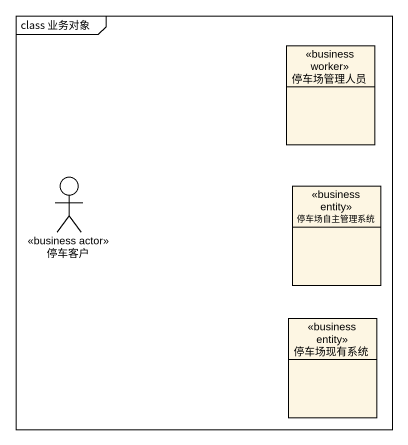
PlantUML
@startuml
mainframe class 业务对象
allowmixing
hide circle
hide empty members
class 停车场管理人员 <<business worker>>
actor 停车客户 <<business actor>>
class 停车场自主管理系统 <<business entity>>
class 停车场现有系统 <<business entity>>
@enduml
